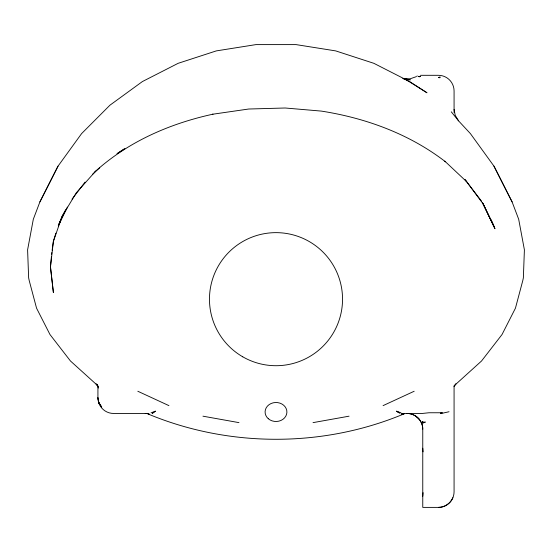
<?xml version="1.0" encoding="UTF-8"?>
<svg xmlns="http://www.w3.org/2000/svg" width="552" height="552" viewBox="0 0 552 552"><rect width="100%" height="100%" fill="white"/><g stroke="black" fill="none" stroke-linecap="round" stroke-linejoin="round"><path stroke-width="0.83" d="M422.763 496.296L423.101 492.667M51.405 256.797L50.467 266.913L53.385 292.498L50.467 266.913L53.385 241.334L55.897 233.185M51.64 254.272L51.791 252.588M52.136 250.173L53.385 241.334L62.072 216.412L65.626 209.843M148.391 414.124L148.398 413.717L149.185 414.028L147.784 413.883L148.391 414.124C229.114 447.624 322.982 447.734 403.657 414.028L401.249 413.897L404.209 413.869L403.609 414.124M409.294 81.668L426.986 92.777L409.432 81.454L373.87 63.321L335.706 50.901L296.065 44.608L255.935 44.608L216.294 50.901L178.13 63.321L142.388 81.565L109.945 105.19L81.599 133.605L58.029 166.152L39.903 201.901L33.313 219.261L27.6 249.842L28.642 277.891L29.235 280.671L36.556 308.182L49.97 334.519L70.47 361.008L97.028 385.027L96.096 383.875L97.945 386.524M58.871 224.305L62.072 216.412L76.3 192.8L95.696 171.106M58.74 224.588L60.817 219.855M58.277 225.92L67.413 207.09M58.029 166.152L39.903 201.901M452.881 497.725C450.515 503.438 444.608 507.405 438.419 507.391L422.763 507.391L422.763 429.111C422.935 420.714 415.49 413.393 407.114 413.455C415.49 413.407 422.818 420.734 422.763 429.111M454.054 386.531L455.897 383.875L454.972 385.027L481.53 361.008L502.03 334.519L515.444 308.182L522.765 280.671L523.358 277.891L524.4 249.842L518.687 219.261L512.097 201.901L493.943 166.111L470.401 133.605L458.546 120.84L451.281 111.821M72.057 199.1L85.056 182.112M92.729 174.108L99.705 167.773M155.347 411.192L152.29 413.351L155.347 411.192L151.013 412.861M94.958 171.789C127.933 141.795 169.761 123.565 212.996 114.174L212.651 114.23L248.704 109.02L285.17 107.999L321.298 111.09C365.928 118.059 409.543 134.019 445.505 161.798L444.815 161.163L466.619 181.677L483.483 204.406L494.978 228.749L482.393 202.467M117.624 153.304L124.096 149.088M116.955 153.766L124.869 148.612M415.994 76.756L410.143 78.819L403.54 78.722M416.622 76.328L417.367 75.962M383.074 405.63L414.179 391.258M449.024 411.744L442.269 413.262L440.392 413.282L442.338 412.758L429.014 412.758L422.308 413.455L404.423 413.455M313.032 422.632L349.05 416.18M401.566 414.524L402.836 414.304L401.269 414.545M406.493 413.455L406.769 413.455M420.438 75.307L438.419 75.307A15.656 15.656 0 0 1 454.075 90.963L454.075 112.511M147.998 413.455L113.581 413.455A15.656 15.656 0 0 1 97.925 397.806L97.925 385.744M145.231 413.455L146.273 413.524L145.521 413.455M202.95 416.18L238.968 422.632M404.892 78.922L410.288 79.854L404.064 78.757M402.767 78.487L403.333 78.619M396.66 411.185L399.896 413.068L398.178 412.434L396.66 411.185L400.987 412.861M403.498 78.757L404.747 79.26M137.821 391.258L168.926 405.63M405.927 79.833L408.625 81.296M415.677 416.008L419.175 419.14M465.253 179.897L466.619 181.677M464.86 179.393L481.503 201.142M458.546 120.84L455.2 115.264L454.075 109.393M512.097 201.901L493.943 166.111M482.393 202.57L494.088 226.672L493.536 225.285M491.183 219.855L493.26 224.588M98.373 388.049L97.035 384.364L97.828 386.552M423.101 451.84L422.763 448.21M454.075 385.724L454.075 491.735A15.656 15.656 0 0 1 438.419 507.391M439.999 77.066L439.951 77.749L438.419 77.604L439.999 77.066M422.866 421.459L422.694 423.094L425.364 422.059L423.708 422.266L422.694 423.094L422.107 422.225L422.866 421.459M420.438 76.355L419.375 76.852L418.354 76.376L420.438 76.355M101.713 407.155L98.891 402.76L101.713 407.155M98.877 403.015L97.925 397.806L98.877 403.015M268.293 418.713A10.902 9.494 0 0 0 286.529 414.455A10.902 9.494 0 0 0 273.178 402.822A10.902 9.494 0 0 0 268.293 418.713M242.735 356.799A66.537 66.537 0 0 0 342.537 299.177A66.537 66.537 0 0 0 242.735 241.555A66.537 66.537 0 0 0 242.735 356.799"/></g></svg>
